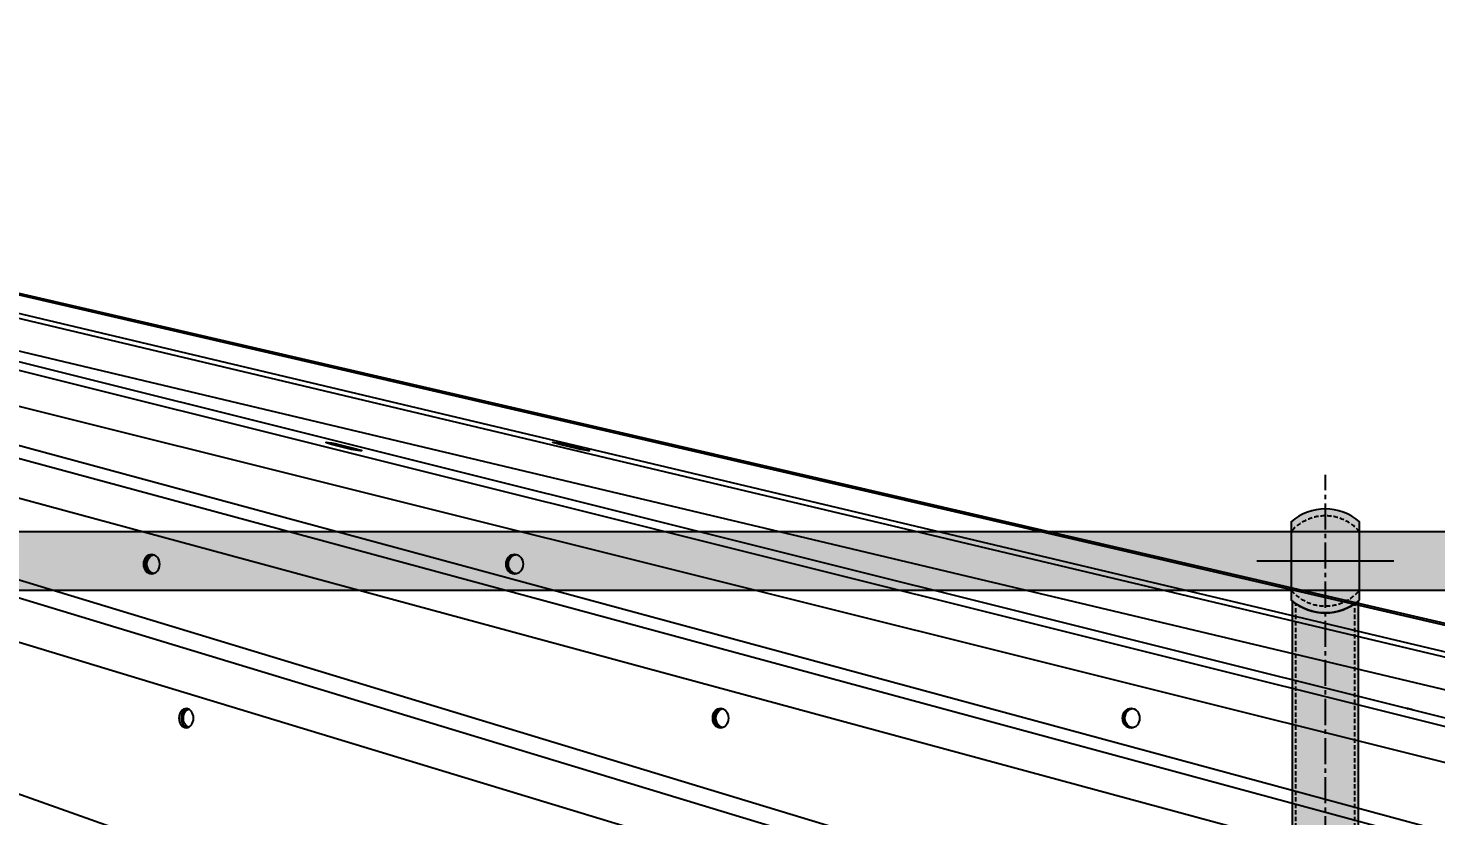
# Model space of a CAD drawing. Header units: millimetres. Extents: x -272986 to 200319, y -34579 to 49604.
# Drawn here: x 10961 to 11989, y 14609 to 15184 of the extents above; entities that cross this region are included whole.
import ezdxf
from ezdxf import colors
from ezdxf.entities.mleader import LeaderData, LeaderLine
from ezdxf.math import Vec2, Vec3

# ---------------------------------------------------------------- set-up
doc = ezdxf.new("R2010")
doc.units = ezdxf.units.MM
doc.linetypes.add('CENTER2', pattern=[28.575000000000003, 19.05, -3.175, 3.175, -3.175])
doc.linetypes.add('HIDDEN2', pattern=[4.762499999999999, 3.175, -1.5875])
doc.layers.get('Defpoints').update_dxf_attribs({"color": 9})
for name, color, linetype in [('X 0001 M', 7, 'Continuous'), ('X 1001 M', 8, 'HIDDEN2'), ('X 2001 M', 1, 'CENTER2'), ('X 3001 D', 5, 'Continuous'), ('X 4001 T', 7, 'Continuous'), ('X 5001 H', 8, 'Continuous')]:
    doc.layers.add(name, color=color, linetype=linetype)
doc.layers.add('X 5999 H', color=7, linetype='Continuous', true_color=0xffffff)
doc.styles.add('BIT STD. 2.5', font='isocpeur.ttf', dxfattribs={"height": 2.5})
doc.styles.add('BIT STD. 3.0', font='isocpeur.ttf', dxfattribs={"height": 2.5})
doc.dimstyles.new('BIT STD. 3.0', dxfattribs={"dimtxt": 3, "dimasz": 3, "dimexe": 1, "dimexo": 0.75, "dimgap": 1, "dimtad": 1, "dimdec": 0, "dimdsep": 46, "dimtxsty": 'BIT STD. 3.0', "dimcen": 0, "dimadec": 0, "dimazin": 0, "dimtfac": 1, "dimtdec": 0, "dimtmove": 0, "dimatfit": 3, "dimfxl": 1, "dimtfill": 1, "dimlwd": -1, "dimlwe": -1, "dimarcsym": 0})

# ---------------------------------------------------------------- blocks, each defined once
blk = doc.blocks.new('A$C79477E6E')
at = {"extrusion": (0, 1, 0)}
for p, q in [((5131.633180608846, 277.408008099721), (828.57456951126, 1807.075177638037)), ((903.5312063859819, 1807.148346581193), (5941.765514146438, 277.4811770428805)), ((5983.979637287925, 277.4811770428623), (945.7453295274463, 1807.148346581178)), ((1005.778426295106, 1807.190208002028), (6655.13038112038, 277.5230384637161)), ((6689.092787826947, 277.523038463698), (1039.740833001648, 1807.190208002014)), ((1083.343408352703, 1807.21483543778), (7204.707215990795, 277.5476658994667)), ((7229.581639094551, 277.5476658994485), (1108.217831456437, 1807.214835437764)), ((1134.300195464933, 1807.228758430649), (7576.947563330057, 277.5615888923367)), ((7592.12151198072, 277.5615888923185), (1149.474144115571, 1807.228758430632)), ((1157.385355568429, 1807.235084336009), (7762.676923543022, 277.5679147976971)), ((7767.776764765349, 277.5679147976789), (1162.485196790742, 1807.235084335995)), ((1014.02843625953, 1741.149352064307), (5898.780234710128, 258.0812768213946)), ((1334.448691796191, 1689.133435874106), (6619.59664632897, 258.0812768213946)), ((1775.685961908388, 1607.919369280638), (7177.416619333144, 258.0812768213946)), ((2524.775437146218, 1453.231355403514), (7558.504774688907, 258.0812768213946)), ((3396.655047606499, 1232.036001698014), (3384.052239767243, 1235.185316458828)), ((3389.409807820364, 1235.185316458826), (3402.012615659605, 1232.036001698014)), ((3563.983824974661, 1232.036001698014), (3550.719550981998, 1235.185316458826)), ((3553.987786075988, 1235.185316458826), (3567.25206006864, 1232.036001698014)), ((3643.555492387422, 1232.036001698014), (3629.956362688648, 1235.185316458828)), ((3631.054790028847, 1235.185316458826), (3644.653919727607, 1232.036001698014))]:
    blk.add_line(p, q, dxfattribs=at)
at = {"extrusion": (0, 0, -0.9999999999999999)}
for centre, major_axis, ratio, start_param, end_param in [((3386.731023793818, 1235.18531645891), (-6.846004241334091, 1.460214343015094), 0.08608504159049325, -1.187192684691459, 1.954399968898334), ((3399.333831633034, 1232.036001697898), (6.846004241344082, -1.460214343017312), 0.08608504159046326, -1.187192684691312, 1.954399968898481)]:
    blk.add_ellipse(centre, major_axis=major_axis, ratio=ratio, start_param=start_param, end_param=end_param, dxfattribs=at)
at = {"extrusion": (0, 0, -1)}
for centre, major_axis, ratio, start_param, end_param in [((3552.353668529006, 1235.185316458908), (-6.830014510982782, 1.533265071563305), 0.05251378073111235, -1.341002822877928, 1.800589830711865), ((3630.505576358762, 1235.18531645891), (-6.821653019985801, 1.570047793804372), 0.01764945630688496, -1.494261526709971, 1.647331126879823), ((3565.617942521629, 1232.036001697896), (6.830014510992754, -1.533265071565597), 0.05251378073108078, -1.341002822877784, 1.800589830712009), ((3252.733534947456, 1147.774752303767), (6.217248937900877e-15, -7.000000000000066), 0.8526401643540735, -4.258603374866185, 2.024581932313401), ((3255.346027771036, 1147.774752303771), (8.43769498715119e-15, -7.000000000000457), 0.8526401643540751, 2.024581932313431, 2.920949300681382), ((3517.78011393642, 1147.774752303767), (7.549516567451064e-15, -7.000000000000066), 0.9238795325112732, -4.258603374866187, 2.024581932313399), ((3519.693531098241, 1147.774752303771), (1.21014309684142e-14, -7.00000000000088), 0.9238795325112743, 2.024581932313511, 2.993114284785293), ((3255.346027771036, 1147.774752303771), (7.105427357601002e-15, -7.000000000000183), 0.8526401643540749, 0.2206433529061211, 2.024581932313398), ((3519.693531098241, 1147.774752303771), (1.154631945610163e-14, -7.000000000000367), 0.9238795325112742, 0.1484783688009905, 2.024581932313365), ((3278.052266106442, 1035.299225131841), (4.884981308350689e-15, -7.000000000000065), 0.7604059656000091, -4.258603374866166, 2.02458193231342), ((3281.299506348096, 1035.299225131845), (4.884981308350689e-15, -6.999999999999988), 0.7604059656000103, 0.309968687381637, 2.024581932313416), ((3281.299506348096, 1035.299225131846), (4.662936703425657e-15, -6.999999999999825), 0.7604059656000105, 2.02458193231338, 2.831623966206733), ((3668.127061037547, 1035.299225131841), (6.217248937900877e-15, -7.000000000000066), 0.8526401643540735, -4.258603374866185, 2.024581932313401), ((3670.739553861127, 1035.299225131845), (5.329070518200751e-15, -7.000000000000086), 0.8526401643540747, 0.2206433529062395, 2.024581932313398), ((3670.739553861127, 1035.299225131845), (8.881784197001252e-15, -7.000000000000317), 0.8526401643540747, 2.024581932313452, 2.920949300681531), ((3967.880393909803, 1035.299225131841), (7.549516567451064e-15, -7.000000000000066), 0.9238795325112732, -4.258603374866187, 2.024581932313399), ((3969.793811071631, 1035.299225131845), (1.110223024625157e-14, -7.000000000000085), 0.9238795325112743, 0.1484783688010904, 2.024581932313396), ((3969.793811071631, 1035.299225131845), (1.521005543736464e-14, -7.000000000000022), 0.9238795325112745, 2.024581932313366, 2.993114284785418), ((4169.931342843614, 1035.299225131841), (-1.84297022087776e-14, 7.000000000000457), 0.9723699203976682, -0.08764925455074923, 0.5643810873738918), ((4171.098569662896, 1035.299225131834), (3.574918139293003e-14, -7.000000000012045), 0.9723699203976692, 2.944877639370581, 3.055744830902392)]:
    blk.add_ellipse(centre, major_axis=major_axis, ratio=ratio, start_param=start_param, end_param=end_param, dxfattribs=at)
at = {"extrusion": (0, 0, -0.9999999999999998)}
blk.add_ellipse((3644.104706057489, 1232.036001697898), major_axis=(6.82165301999577, -1.570047793806684), ratio=0.01764945630685258, start_param=-1.494261526709823, end_param=1.64733112687997, dxfattribs=at)
for centre, major_axis, ratio, start_param, end_param in [((3254.039781359243, 1147.774752303767), (-6.16839912481737e-13, 6.999999999999687), 0.8526401643540731, 0.1096482924271793, 1.117010721276305), ((3518.73682251733, 1147.774752303767), (-6.767919558114954e-13, 6.999999999999416), 0.9238795325112729, 0.07403432038081625, 1.117010721276332), ((3254.039781359246, 1147.774752303771), (6.217248937900879e-13, -7.000000000000367), 0.8526401643540747, -2.024581932313452, -0.1096482924251361), ((3254.039781359243, 1147.774752303767), (-2.109423746787797e-15, 6.999999999999969), 0.8526401643540731, 1.117010721276392, 3.03194436116242), ((3518.73682251733, 1147.774752303771), (6.785683126508957e-13, -6.999999999999961), 0.9238795325112741, -2.02458193231349, -0.07403432037730084), ((3518.73682251733, 1147.774752303767), (-6.772360450213455e-15, 6.999999999999917), 0.9238795325112726, 1.117010721276354, 3.067558333208817), ((3279.675886227273, 1035.299225131845), (5.551115123125783e-13, -6.999999999999988), 0.7604059656000103, -2.024581932313499, -0.1531119480274745), ((3279.675886227262, 1035.299225131841), (-8.881784197001252e-16, 6.999999999999874), 0.7604059656000084, 1.117010721276345, 2.988480705561099), ((3279.675886227273, 1035.299225131845), (-3.885780586188048e-15, 7.000000000000081), 0.7604059656000105, 0.1531119480304156, 1.117010721276411), ((3669.433307449341, 1035.299225131845), (6.226130722097878e-13, -7), 0.8526401643540747, -2.024581932313515, -0.1096482924252793), ((3669.433307449333, 1035.299225131841), (-1.77635683940025e-15, 7.000000000000018), 0.852640164354073, 1.117010721276358, 3.031944361162575), ((3669.433307449341, 1035.299225131846), (-6.772360450213456e-15, 6.999999999999901), 0.8526401643540751, 0.109648292429672, 1.117010721276391), ((3968.837102490721, 1035.299225131845), (6.79456491070596e-13, -7.000000000000096), 0.9238795325112743, -2.024581932313519, -0.07403432037769342), ((3968.837102490714, 1035.299225131841), (-6.605826996519681e-15, 7.00000000000002), 0.9238795325112727, 1.117010721276352, 3.067558333208887), ((3968.837102490714, 1035.299225131841), (-6.767919558114954e-13, 6.999999999999416), 0.9238795325112729, 0.07403432038071323, 1.117010721276331), ((4170.514956253253, 1035.299225131866), (-3.752553823233029e-14, 6.999999999977699), 0.9723699203976693, 0.04288435031160758, 0.1458809667166122), ((4170.514956253257, 1035.299225131799), (2.686739719592879e-14, -7.000000000042903), 0.972369920397668, -3.098708303283279, -2.995711686874794)]:
    blk.add_ellipse(centre, major_axis=major_axis, ratio=ratio, start_param=start_param, end_param=end_param)
blk = doc.blocks.new('*D706')
at = {"layer": 'Defpoints', "color": 0, "transparency": 16777216}
for p in [(15596.99999999999, 17732.44809638601), (-1.091393642127514e-10, 13630), (15596.99999999999, 13630)]:
    blk.add_point(p, dxfattribs=at)
at = {"layer": 'X 3001 D', "color": 0, "transparency": 16777216}
for p, q in [((-1.091366087574533e-10, 13675), (-1.088844877758586e-10, 17792.44809638601)), ((15596.99999999999, 13675), (15596.99999999999, 17792.44809638601)), ((179.9999999998911, 17732.44809638601), (15416.99999999999, 17732.44809638601))]:
    blk.add_line(p, q, dxfattribs=at)
for points in [[(179.9999999998911, 17762.44809638601), (179.9999999998911, 17702.44809638601), (-1.08888161716256e-10, 17732.44809638601)], [(15416.99999999999, 17762.44809638601), (15416.99999999999, 17702.44809638601), (15596.99999999999, 17732.44809638601)]]:
    blk.add_solid(points, dxfattribs=at)
at = {"layer": 'X 3001 D', "color": 0, "transparency": 16777216, "insert": (7798.499999999942, 17882.44809638601), "char_height": 150, "attachment_point": 5, "style": 'BIT STD. 3.0', "bg_fill": 3, "box_fill_scale": 1.1, "bg_fill_color": 256, "bg_fill_true_color": 13158600, "bg_fill_transparency": 0}
blk.add_mtext('INTERNAL TANK DIAMETER - %%C15597mm (20 PLATES ROUND)', dxfattribs=at)
blk = doc.blocks.new('Heavy Duty - HR Std - front elev')
at = {"layer": 'X 5999 H', "ltscale": 10, "true_color": 0xc7c8ca}
h = blk.add_hatch(color=9, dxfattribs=at)
edge = h.paths.add_edge_path()
edge.add_arc((50.00000000000091, 545.0000000000038), 37.99999999999599, 50.540968735997524, 129.4590312640024, ccw=False)
edge.add_line((74.14999999999964, 574.3390098674099), (74.14999999999964, 1065.660990132583))
edge.add_arc((50.00000000000221, 1094.999999999992), 37.99999999999788, 230.5409687359938, 309.4590312639976, ccw=False)
edge.add_line((25.85000000000036, 1065.660990132586), (25.85000000000218, 574.3390098674099))
edge = h.paths.add_edge_path()
edge.add_line((74.93338984173715, 1066.323771674084), (74.93338984173715, 1123.676228325916))
edge.add_arc((50.00000000000091, 1095.000000000001), 37.99999999999988, 48.99371303907665, 131.0062869609233)
edge.add_line((25.06661015826467, 1123.676228325916), (25.06661015826467, 1066.323771674084))
edge.add_arc((50.00000000000091, 1094.999999999999), 37.99999999999988, 228.9937130390767, 311.0062869609233)
edge = h.paths.add_edge_path()
edge.add_arc((50, 544.9999999999958), 37.99999999999621, 230.540968735996, 309.459031264004, ccw=False)
edge.add_line((25.85000000000036, 515.6609901325901), (25.85000000000036, -25))
edge.add_line((25.85000000000036, -25), (-25, -25))
edge.add_line((-25, -25), (-25, 40))
edge.add_line((-25, 40), (25.85000000000036, 40))
edge.add_line((25.85000000000036, 40), (25.85000000000036, -25))
edge.add_line((25.85000000000036, -25), (74.14999999999964, -25))
edge.add_line((74.14999999999964, -25), (125, -25))
edge.add_line((125, -25), (125, 40))
edge.add_line((125, 40), (74.14999999999964, 40))
edge.add_line((74.14999999999964, 40), (74.14999999999964, -25))
edge.add_line((74.14999999999964, -25), (74.14999999999964, 515.6609901325901))
edge = h.paths.add_edge_path()
edge.add_line((74.93338984173715, 516.3237716740841), (74.93338984173715, 573.6762283259159))
edge.add_arc((50.00000000000091, 545.0000000000013), 37.99999999999979, 48.99371303907655, 131.0062869609235)
edge.add_line((25.06661015826467, 573.6762283259159), (25.06661015826467, 516.3237716740841))
edge.add_arc((50.00000000000091, 544.9999999999987), 37.99999999999979, 228.9937130390765, 311.0062869609234)
edge = h.paths.add_edge_path(flags=16)
edge.add_arc((100, 0), 9, 0, 360)
edge = h.paths.add_edge_path(flags=16)
edge.add_arc((0, 0), 9, 0, 360)
at = {"layer": 'X 0001 M'}
for points in [[(74.93338984173715, 1066.323771674084), (74.93338984173715, 1123.676228325916, 0.3739472142884485), (25.06661015826467, 1123.676228325916), (25.06661015826467, 1066.323771674084, 0.3739472142884484)], [(25.85000000000218, 574.3390098674099, -0.3586331317842767), (74.14999999999964, 574.3390098674099), (74.14999999999964, 1065.660990132583, -0.3586331317842717), (25.85000000000036, 1065.660990132586)], [(74.93338984173715, 516.3237716740841), (74.93338984173715, 573.6762283259159, 0.3739472142884485), (25.06661015826467, 573.6762283259159), (25.06661015826467, 516.3237716740841, 0.3739472142884484)]]:
    blk.add_lwpolyline(points, format="xyb", close=True, dxfattribs=at)
at = {"layer": 'X 0001 M', "ltscale": 10}
blk.add_lwpolyline([(74.14999999999964, 515.6609901325901, -0.3586331317842913), (25.85000000000036, 515.6609901325901), (25.85000000000036, -25), (-25, -25), (-25, 40), (25.85000000000036, 40), (25.85000000000036, -25), (74.14999999999964, -25), (125, -25), (125, 40), (74.14999999999964, 40), (74.14999999999964, -25)], format="xyb", close=True, dxfattribs=at)
for centre in [(0, 0), (100, 0)]:
    blk.add_circle(centre, 9, dxfattribs=at)
at = {"layer": 'X 1001 M'}
for p, q in [((28.50000000000182, 576.332890067788), (28.50000000000182, 1063.667109932212)), ((71.49999999999818, 576.332890067788), (71.49999999999818, 1063.667109932212)), ((28.5, -25), (28.5, 513.667109932212)), ((71.5, -25), (71.5, 513.667109932212))]:
    blk.add_line(p, q, dxfattribs=at)
blk.add_lwpolyline([(74.14999999999964, 40), (25.85000000000036, 40)], dxfattribs=at)
for centre, start, end in [((50.00000000000182, 1095), 40.77111638008072, 139.2288836199193), ((50.00000000000182, 1095), 220.7711163800807, 319.2288836199193), ((50.00000000000182, 545), 40.77111638008072, 139.2288836199193), ((50.00000000000182, 545), 220.7711163800807, 319.2288836199193)]:
    blk.add_arc(centre, 32.923, start, end, dxfattribs=at)
at = {"layer": 'X 2001 M'}
blk.add_line((50, -25), (50.00000000000182, 1158), dxfattribs=at)
at = {"layer": 'X 2001 M', "ltscale": 10}
for p, q in [((0.0666101582646661, 1095), (99.93338984173715, 1095)), ((0.0666101582646661, 545), (99.93338984173715, 545)), ((1.818989403545856e-12, 17), (1.818989403545856e-12, -17)), ((99.99999999999818, 17), (99.99999999999818, -17)), ((-17, 0), (17, 0)), ((117, 0), (83, 0))]:
    blk.add_line(p, q, dxfattribs=at)

msp = doc.modelspace()

# ---------------------------------------------------------------- hatches: boundary and pattern name
at = {"layer": 'X 5999 H', "true_color": 0xc7c8ca}
h = msp.add_hatch(color=9, dxfattribs=at)
h.dxf.hatch_style = 1
edge = h.paths.add_edge_path()
edge.add_line((129.7083314060146, 14816.62214799581), (15668.49627921, 14816.62214799581))
edge.add_arc((15668.49627921, 14795.12214799581), 21.5, -90, 90, ccw=False)
edge.add_line((15668.49627921, 14773.62214799581), (129.7083314060146, 14773.62214799581))
edge.add_arc((129.7083314060146, 14795.12214799581), 21.5, 90, 270, ccw=False)

# ---------------------------------------------------------------- linework, layer by layer
msp.add_lwpolyline([(129.7083314060146, 14816.62214799581), (15668.49627921, 14816.62214799581, -0.9999999999999999), (15668.49627921, 14773.62214799581), (129.7083314060146, 14773.62214799581, -0.9999999999999999)], format="xyb", close=True)

# ---------------------------------------------------------------- block references
at = {"layer": 'X 5001 H', "color": 252}
msp.add_blockref('A$C79477E6E', (7798.499999999898, 13645), dxfattribs=at)

# ---------------------------------------------------------------- next in the draw order: dimensions: what is measured, and where the dimension line sits
at = {"layer": 'X 3001 D'}
dim = msp.add_linear_dim(base=(15596.99999999999, 17732.44809638601), p1=(-1.091393642127514e-10, 13630), p2=(15596.99999999999, 13630), text='INTERNAL TANK DIAMETER - %%C<>mm (20 PLATES ROUND)', dimstyle='BIT STD. 3.0', dxfattribs=at)
dim.commit()
dim.dimension.update_dxf_attribs({"geometry": '*D706', "text_midpoint": (7798.499999999942, 17882.44809638601)})

# ---------------------------------------------------------------- next in the draw order: block references
at = {"layer": 'X 0001 M'}
msp.add_blockref('Heavy Duty - HR Std - front elev', (11858.21041132687, 13700.12214799581), dxfattribs=at)

# ---------------------------------------------------------------- next in the draw order: leaders
at = {"layer": 'X 4001 T'}
ml = msp.add_multileader_mtext('Standard', dxfattribs=at)
ml.set_content('\\pxsm1.15;PERIMETER 2 TIER HANDRAILING TO THE FULL CIRCUMFERENCE OF THE ROOF.\\P(GALV.^I- REFER TO NOTES COLUMN)', color=256, style='BIT STD. 2.5')
ml.set_leader_properties(color=150)
ml.build(insert=Vec2(0, 0))
ml.multileader.update_dxf_attribs({"text_left_attachment_type": 2, "text_right_attachment_type": 2, "dogleg_length": 3, "arrow_head_size": 150, "scale": 60})
ctx = ml.context
ctx.base_point, ctx.scale, ctx.char_height, ctx.arrow_head_size, ctx.landing_gap_size, ctx.plane_origin = Vec3(9707.84575283472, 16572.62908057254), 60, 150, 150, 60, Vec3(14632.82418822104, 17242.74119747708)
ctx.left_attachment, ctx.right_attachment, ctx.text_align_type = 2, 2, 2
notes = []
notes.append((ctx, [(0, (1, 1, 0), (13667.84575283472, 16572.62908057254), (-1, 0), 180, [(0, [(14646.9754121014, 14800.39939443491)], 0, [])])]))
ctx.mtext.insert, ctx.mtext.width, ctx.mtext.defined_height, ctx.mtext.alignment, ctx.mtext.flow_direction = Vec3(13427.84575283472, 16967.62908057254), 3866.662103078794, 1362.970936081278, 3, 5
ctx.mtext.has_bg_fill, ctx.mtext.bg_color, ctx.mtext.bg_scale_factor, ctx.mtext.bg_transparency, ctx.mtext.use_window_bg_color = 1, -1073741824, 1.25, 0, 1
for ctx, leaders in notes:
    for number, flags, end, landing, length, lines in leaders:
        leader = LeaderData()
        leader.index, (leader.has_last_leader_line, leader.has_dogleg_vector, leader.attachment_direction) = number, flags
        leader.last_leader_point, leader.dogleg_vector, leader.dogleg_length = Vec3(end), Vec3(landing), length
        for number, points, colour, breaks in lines:
            line = LeaderLine()
            line.index, line.vertices, line.color, line.breaks = number, Vec3.list(points), colors.encode_raw_color(colour), breaks
            leader.lines.append(line)
        ctx.leaders.append(leader)

doc.saveas('drawing.dxf')
